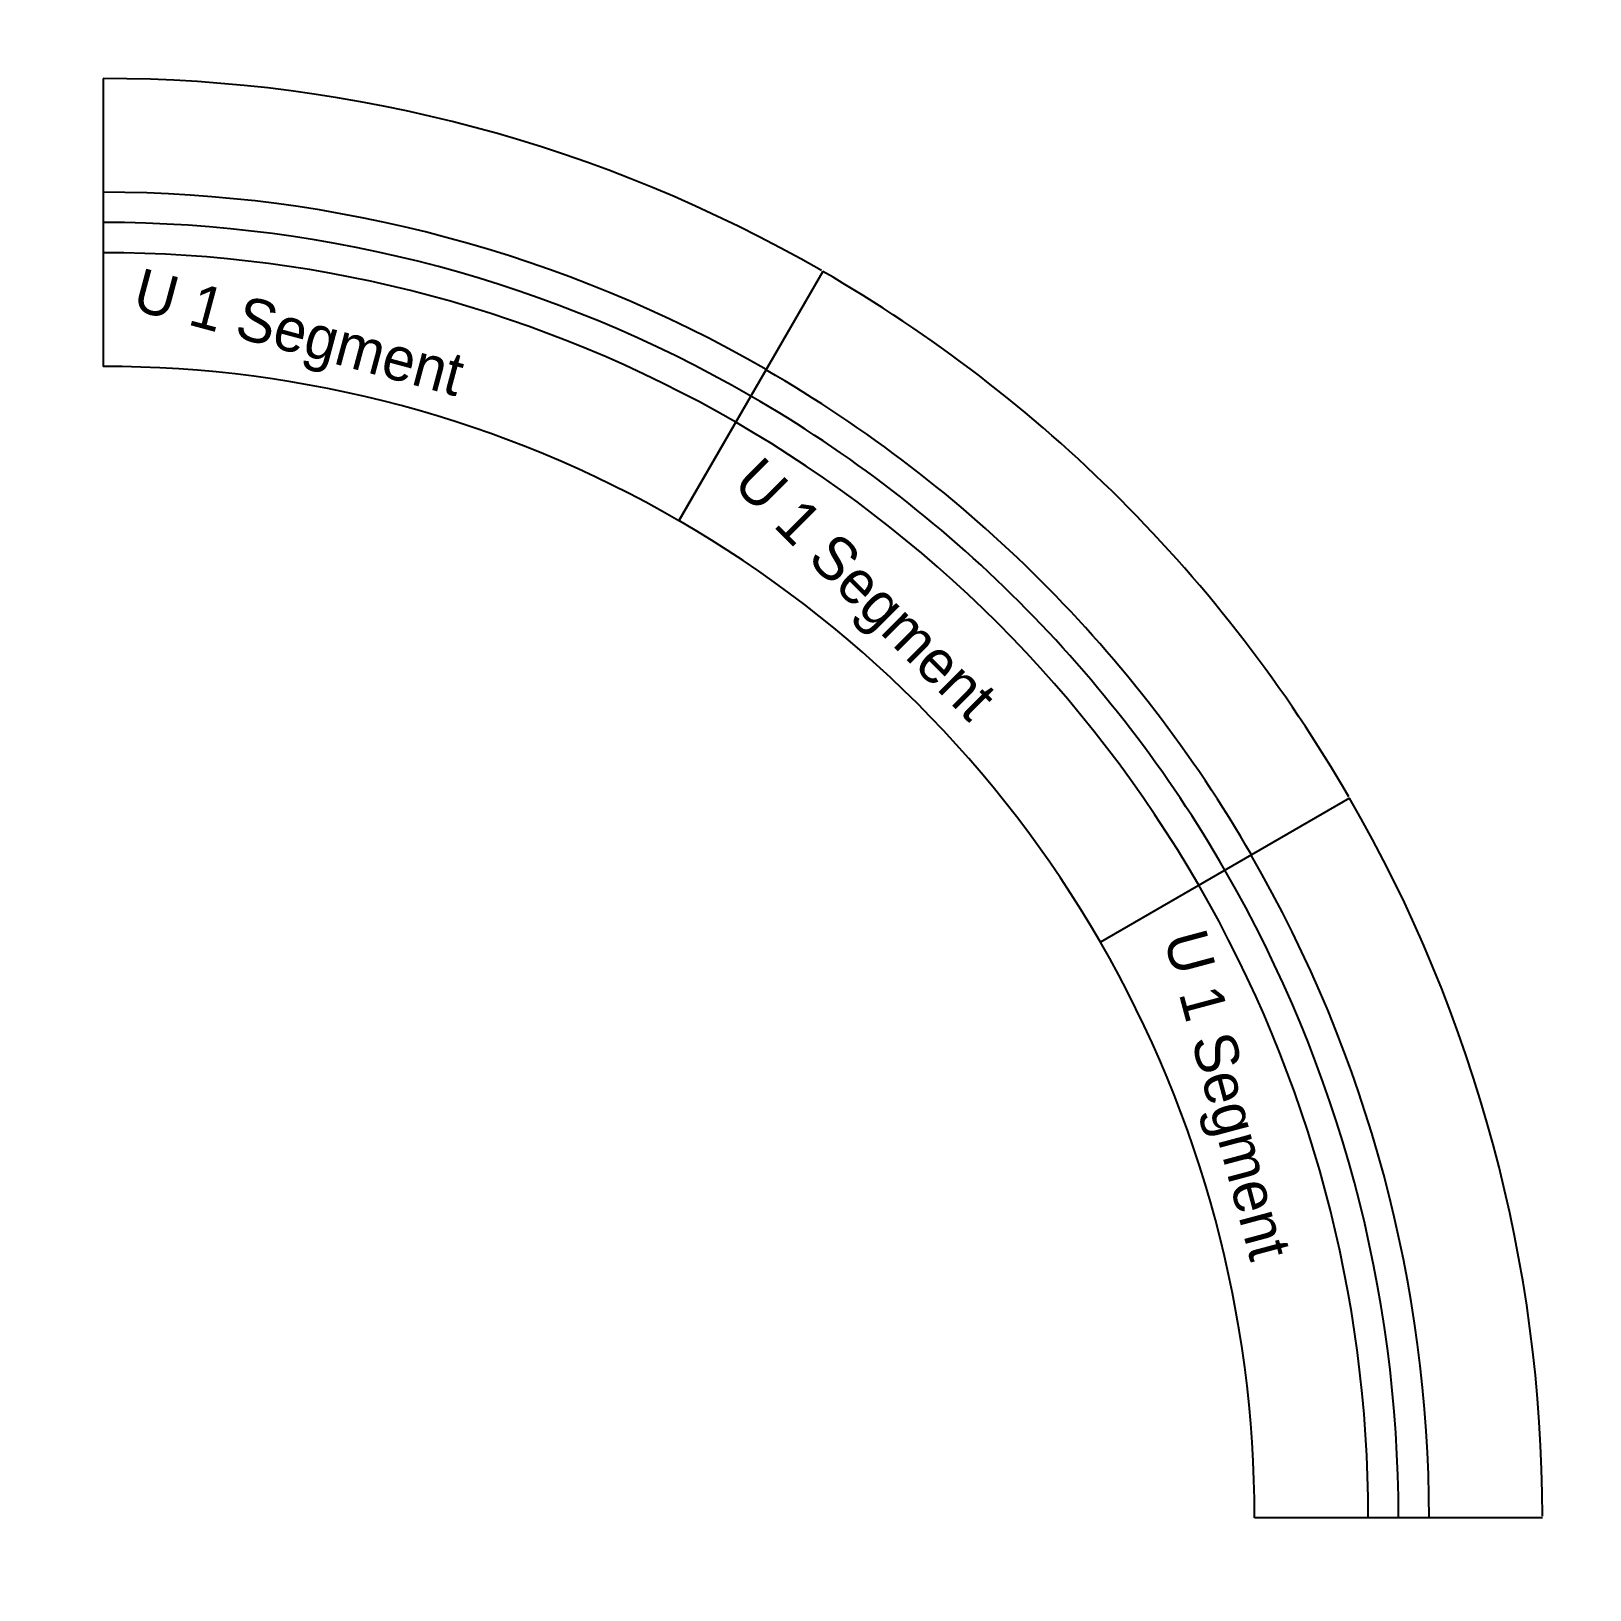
# Model space of a CAD drawing. Header units: millimetres. Extents: x -25 to 517, y -25 to 517.
import ezdxf

# ---------------------------------------------------------------- set-up
doc = ezdxf.new("R2010")
doc.units = ezdxf.units.MM
doc.header["$LTSCALE"] = 6
doc.header["$MEASUREMENT"] = 0
doc.layers.get('0').update_dxf_attribs({"linetype": 'CONTINUOUS'})
doc.layers.add('TTmoduly', color=90, linetype='CONTINUOUS')

# ---------------------------------------------------------------- blocks, each defined once
blk = doc.blocks.new('ModulUOblouk1SegmentOblouk')
at = {"layer": 'TTmoduly'}
for p, q in [((0.4, 96.6), (26.28, 0.01)), ((259.22, 96.6), (233.34, 0.01))]:
    blk.add_line(p, q, dxfattribs=at)
for centre, radius, start in [((129.81, -386.36), 500, 75.0621), ((130.07, -387.33), 461.5, 75.0621), ((129.81, -386.36), 450, 75), ((129.81, -386.36), 439.5, 75), ((129.81, -386.36), 400, 75)]:
    blk.add_arc(centre, radius, start, 105, dxfattribs=at)
blk.add_text('U 1 Segment', height=15, dxfattribs=at).set_placement((30.4, 21.67))

msp = doc.modelspace()

# ---------------------------------------------------------------- block references
at = {"color": 3}
for p, rotation in [((-25.21, 407.02), 345.0000000000056), ((181.59, 365.22), 315), ((339.78, 225.61), 285.0000000000466)]:
    msp.add_blockref('ModulUOblouk1SegmentOblouk', p, dxfattribs=dict(at, rotation=rotation))

doc.saveas('drawing.dxf')
